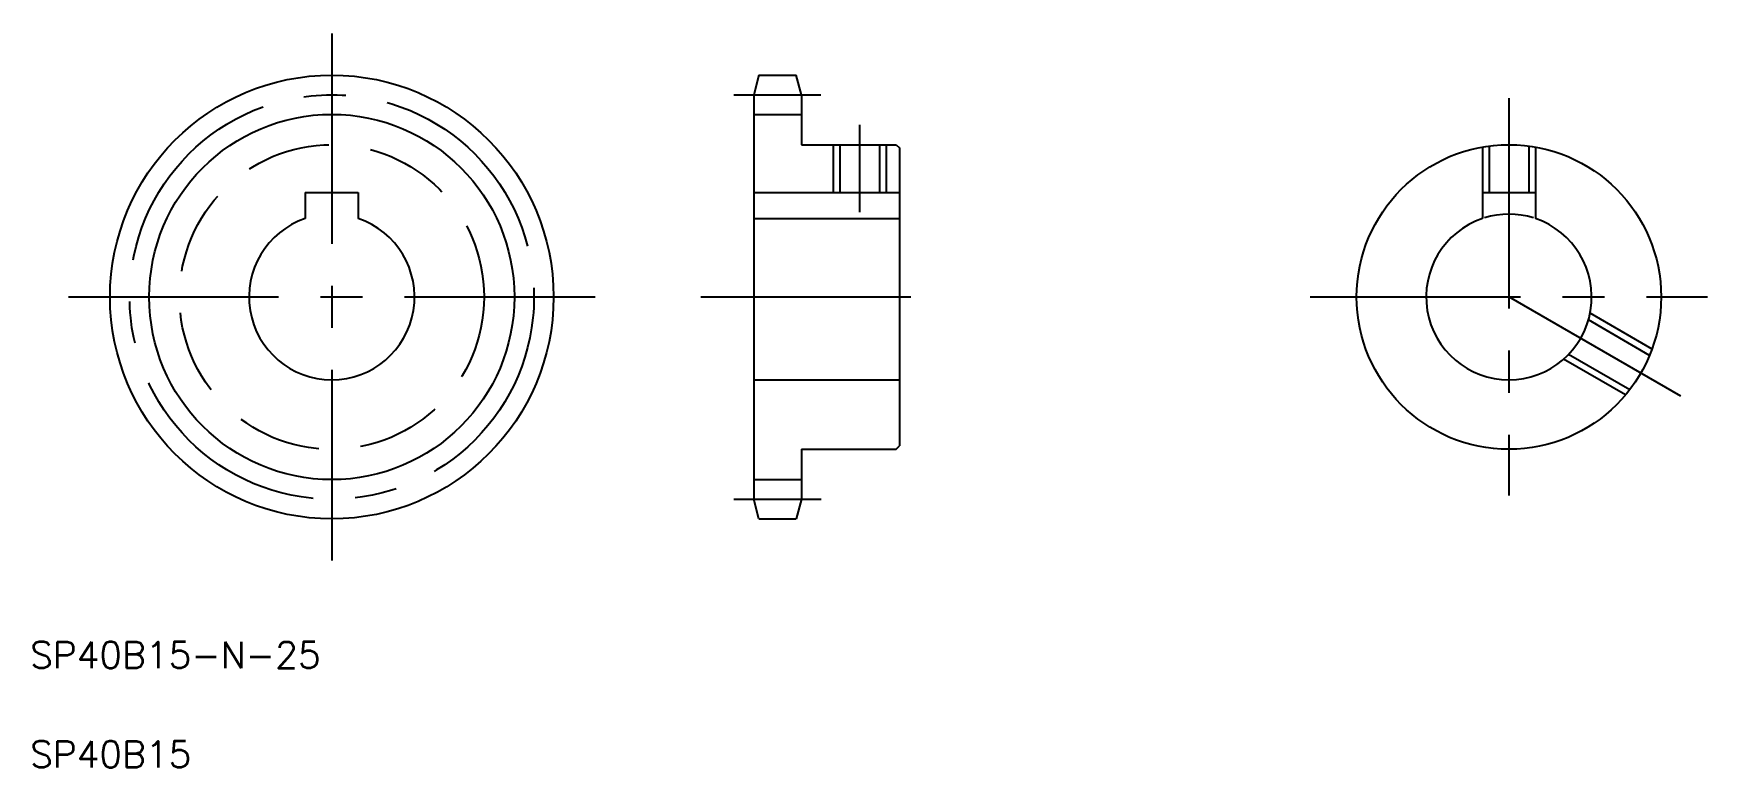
# Model space of a CAD drawing. Extents: x 11 to 263, y 10 to 121.
import ezdxf

# ---------------------------------------------------------------- set-up
doc = ezdxf.new("R2010")
doc.units = 0
doc.linetypes.add('CENTER', pattern=[50.8, 31.75, -6.35, 6.35, -6.35])
doc.linetypes.add('DASHED', pattern=[19.05, 12.7, -6.35])
doc.layers.get('0').update_dxf_attribs({"linetype": 'CONTINUOUS'})
doc.layers.add('CENTER', color=1, linetype='CENTER')
doc.styles.get("Standard").update_dxf_attribs({"font": 'txt', "bigfont": 'BIGFONT'})

msp = doc.modelspace()

# ---------------------------------------------------------------- linework, layer by layer
at = {"color": 7, "linetype": 'CONTINUOUS'}
for p, q in [((120.11, 114.55), (119.32, 111.59)), ((120.11, 114.55), (125.73, 114.55)), ((126.52, 111.59), (125.73, 114.55)), ((119.32, 111.59), (119.32, 50.51)), ((126.52, 111.59), (126.52, 104.05)), ((119.32, 108.63), (126.52, 108.63)), ((126.52, 104.05), (140.82, 104.05)), ((132.32, 104.05), (132.32, 96.85)), ((138.32, 104.05), (138.32, 96.85)), ((140.82, 104.05), (141.32, 103.55)), ((141.32, 103.55), (141.32, 58.55)), ((51.58, 96.85), (59.58, 96.85)), ((51.58, 96.85), (51.58, 92.89)), ((59.58, 96.85), (59.58, 92.89)), ((119.32, 96.85), (141.32, 96.85)), ((229.4, 96.85), (237.4, 96.85)), ((229.4, 96.85), (229.4, 92.89)), ((237.4, 96.85), (237.4, 92.89)), ((119.32, 92.89), (141.32, 92.89)), ((141.32, 92.3), (141.32, 92.3)), ((141.32, 81.05), (141.32, 81.05)), ((119.32, 68.55), (141.32, 68.55)), ((140.82, 58.05), (141.32, 58.55)), ((126.52, 58.05), (126.52, 50.51)), ((126.52, 58.05), (140.82, 58.05)), ((119.32, 53.47), (126.52, 53.47)), ((120.11, 47.55), (119.32, 50.51)), ((126.52, 50.51), (125.73, 47.55)), ((120.11, 47.55), (125.73, 47.55))]:
    msp.add_line(p, q, dxfattribs=at)
at = {"color": 3, "linetype": 'CONTINUOUS'}
for p, q in [((131.32, 104.05), (131.32, 96.85)), ((139.32, 104.05), (139.32, 96.85))]:
    msp.add_line(p, q, dxfattribs=at)
at = {"color": 3, "linetype": 'DASHED'}
for p, q in [((229.4, 103.7), (229.4, 96.85)), ((230.4, 103.85), (230.4, 96.85)), ((236.4, 103.85), (236.4, 96.85)), ((237.4, 103.7), (237.4, 96.85)), ((255.02, 73.19), (245.66, 78.59)), ((254.65, 72.24), (245.41, 77.58)), ((251.02, 66.26), (241.66, 71.66)), ((251.65, 67.05), (242.41, 72.38))]:
    msp.add_line(p, q, dxfattribs=at)
at = {"color": 7, "linetype": 'CONTINUOUS'}
for centre, radius in [((55.58, 81.05), 33.5), ((233.4, 81.05), 23)]:
    msp.add_circle(centre, radius, dxfattribs=at)
at = {"color": 3, "linetype": 'CONTINUOUS'}
msp.add_circle((55.58, 81.05), 27.58, dxfattribs=at)
at = {"color": 3, "linetype": 'DASHED'}
msp.add_circle((55.58, 81.05), 23, dxfattribs=at)
at = {"color": 7, "linetype": 'CONTINUOUS'}
for centre in [(55.58, 81.05), (233.4, 81.05)]:
    msp.add_arc(centre, 12.5, 108.6629, 71.3371, dxfattribs=at)
at = {"color": 3, "linetype": 'CONTINUOUS'}
msp.add_arc((233.4, 81.05), 12.5, 72.7825, 107.2175, dxfattribs=at)
at = {"layer": 'CENTER', "color": 1, "linetype": 'CENTER'}
for p, q in [((55.58, 120.84), (55.58, 41.25)), ((116.32, 111.59), (129.44, 111.59)), ((233.4, 111.05), (233.4, 51.05)), ((135.32, 107.05), (135.32, 93.85)), ((15.78, 81.05), (95.37, 81.05)), ((111.32, 81.05), (149.32, 81.05)), ((203.4, 81.05), (263.4, 81.05)), ((259.38, 66.05), (233.4, 81.05)), ((116.32, 50.51), (129.5, 50.51))]:
    msp.add_line(p, q, dxfattribs=at)
msp.add_circle((55.58, 81.05), 30.54, dxfattribs=at)

# ---------------------------------------------------------------- texts
at = {"color": 7, "linetype": 'CONTINUOUS'}
for s, p in [('SP40B15-N-25', (10, 25)), ('SP40B15', (10, 10))]:
    msp.add_text(s, height=4, dxfattribs=at).set_placement(p)

doc.saveas('drawing.dxf')
